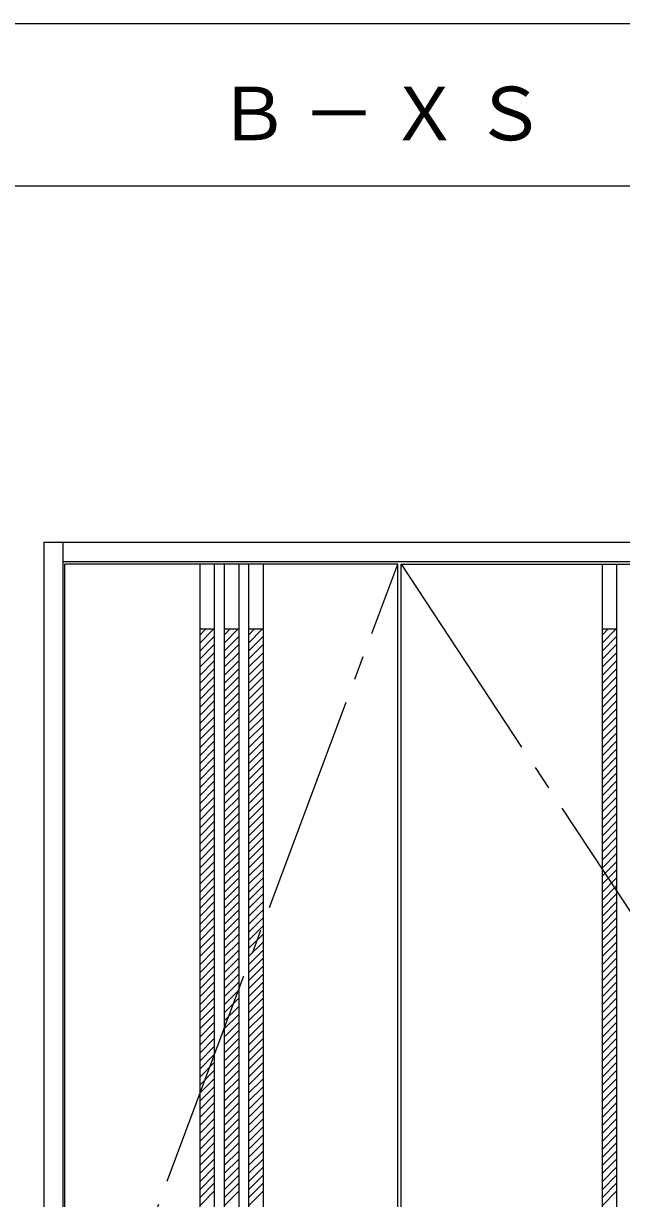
# Model space of a CAD drawing. Units: millimetres, scale not verified. Extents: x -6000 to 5700, y -4307 to 4175.
# Drawn here: x -4815 to -4078, y -1263 to 184 of the extents above; entities that cross this region are included whole.
import ezdxf

# ---------------------------------------------------------------- set-up
doc = ezdxf.new("R2010")
doc.units = ezdxf.units.MM
doc.header["$LTSCALE"] = 30
doc.linetypes.add('CHAIN2', pattern=[12, 9, -1, 1, -1])
doc.linetypes.add('DASHED1', pattern=[1.8, 1.2, -0.6])
for name, color, linetype in [('0-2_扉', 3, 'Continuous'), ('0-4_枠', 3, 'Continuous'), ('0-7', 7, 'CHAIN2'), ('0-A_文字', 7, 'Continuous'), ('0-C_ハッチ', 4, 'DASHED1'), ('F-1_枠', 6, 'Continuous')]:
    doc.layers.add(name, color=color, linetype=linetype)
doc.styles.add('ＭＳ ゴシック', font='')
doc.styles.get('ＭＳ ゴシック').set_extended_font_data('MS Gothic')

msp = doc.modelspace()

# ---------------------------------------------------------------- linework, layer by layer
at = {"layer": '0-2_扉'}
for p, q in [((-4764, -2676.25), (-4764, -481.25)), ((-4354, -481.25), (-4764, -481.25)), ((-4354, -2676.25), (-4354, -481.25)), ((-4350, -2676.25), (-4350, -481.25)), ((-4350, -481.25), (-3627, -481.25))]:
    msp.add_line(p, q, dxfattribs=at)
at = {"layer": '0-4_枠'}
for p, q in [((-4790, -454.25), (-4790, -2701.25)), ((-4790, -454.25), (-3601, -454.25)), ((-4766, -2701.25), (-4766, -454.25)), ((-4766, -478.25), (-3625, -478.25))]:
    msp.add_line(p, q, dxfattribs=at)
at = {"layer": '0-7'}
for p, q in [((-4764, -1578.75), (-4354, -481.25)), ((-4350, -481.25), (-3627, -1578.75))]:
    msp.add_line(p, q, dxfattribs=at)
at = {"layer": '0-C_ハッチ', "color": 3, "linetype": 'Continuous'}
for p, q in [((-4598, -481.25), (-4598, -2676.25)), ((-4580, -481.25), (-4580, -2676.25)), ((-4568, -481.25), (-4568, -2676.25)), ((-4550, -481.25), (-4550, -2676.25)), ((-4538, -481.25), (-4538, -2676.25)), ((-4520, -481.25), (-4520, -2676.25)), ((-4102.5, -481.25), (-4102.5, -2676.25)), ((-4084.5, -481.25), (-4084.5, -2676.25))]:
    msp.add_line(p, q, dxfattribs=at)
at = {"layer": '0-C_ハッチ', "color": 7, "linetype": 'Continuous'}
for p, q in [((-4598, -561.25), (-4580, -561.25)), ((-4568, -561.25), (-4550, -561.25)), ((-4538, -561.25), (-4520, -561.25)), ((-4102.5, -561.25), (-4084.5, -561.25))]:
    msp.add_line(p, q, dxfattribs=at)
at = {"layer": '0-C_ハッチ'}
for p, q in [((-4598, -578.81), (-4580.45, -561.25)), ((-4598, -568.91), (-4590.34, -561.25)), ((-4568, -578.81), (-4550.45, -561.25)), ((-4568, -568.91), (-4560.34, -561.25)), ((-4538, -578.81), (-4520.45, -561.25)), ((-4538, -568.91), (-4530.34, -561.25)), ((-4102.5, -578.81), (-4084.95, -561.25)), ((-4102.5, -568.91), (-4094.84, -561.25)), ((-4598, -588.7), (-4580, -570.7)), ((-4568, -588.7), (-4550, -570.7)), ((-4538, -588.7), (-4520, -570.7)), ((-4102.5, -588.7), (-4084.5, -570.7)), ((-4598, -598.6), (-4580, -580.6)), ((-4598, -608.5), (-4580, -590.5)), ((-4568, -598.6), (-4550, -580.6)), ((-4568, -608.5), (-4550, -590.5)), ((-4538, -598.6), (-4520, -580.6)), ((-4538, -608.5), (-4520, -590.5)), ((-4102.5, -598.6), (-4084.5, -580.6)), ((-4102.5, -608.5), (-4084.5, -590.5)), ((-4598, -618.4), (-4580, -600.4)), ((-4568, -618.4), (-4550, -600.4)), ((-4538, -618.4), (-4520, -600.4)), ((-4102.5, -618.4), (-4084.5, -600.4)), ((-4598, -628.3), (-4580, -610.3)), ((-4598, -638.2), (-4580, -620.2)), ((-4568, -628.3), (-4550, -610.3)), ((-4568, -638.2), (-4550, -620.2)), ((-4538, -628.3), (-4520, -610.3)), ((-4538, -638.2), (-4520, -620.2)), ((-4102.5, -628.3), (-4084.5, -610.3)), ((-4102.5, -638.2), (-4084.5, -620.2)), ((-4598, -648.1), (-4580, -630.1)), ((-4568, -648.1), (-4550, -630.1)), ((-4538, -648.1), (-4520, -630.1)), ((-4102.5, -648.1), (-4084.5, -630.1)), ((-4598, -658), (-4580, -640)), ((-4598, -667.9), (-4580, -649.9)), ((-4568, -658), (-4550, -640)), ((-4568, -667.9), (-4550, -649.9)), ((-4538, -658), (-4520, -640)), ((-4538, -667.9), (-4520, -649.9)), ((-4102.5, -658), (-4084.5, -640)), ((-4102.5, -667.9), (-4084.5, -649.9)), ((-4598, -677.8), (-4580, -659.8)), ((-4568, -677.8), (-4550, -659.8)), ((-4538, -677.8), (-4520, -659.8)), ((-4102.5, -677.8), (-4084.5, -659.8)), ((-4598, -687.7), (-4580, -669.7)), ((-4598, -697.6), (-4580, -679.6)), ((-4568, -687.7), (-4550, -669.7)), ((-4568, -697.6), (-4550, -679.6)), ((-4538, -687.7), (-4520, -669.7)), ((-4538, -697.6), (-4520, -679.6)), ((-4102.5, -687.7), (-4084.5, -669.7)), ((-4102.5, -697.6), (-4084.5, -679.6)), ((-4598, -707.5), (-4580, -689.5)), ((-4568, -707.5), (-4550, -689.5)), ((-4538, -707.5), (-4520, -689.5)), ((-4102.5, -707.5), (-4084.5, -689.5)), ((-4598, -717.4), (-4580, -699.4)), ((-4568, -717.4), (-4550, -699.4)), ((-4538, -717.4), (-4520, -699.4)), ((-4102.5, -717.4), (-4084.5, -699.4)), ((-4598, -727.3), (-4580, -709.3)), ((-4598, -737.2), (-4580, -719.2)), ((-4568, -727.3), (-4550, -709.3)), ((-4568, -737.2), (-4550, -719.2)), ((-4538, -727.3), (-4520, -709.3)), ((-4538, -737.2), (-4520, -719.2)), ((-4102.5, -727.3), (-4084.5, -709.3)), ((-4102.5, -737.2), (-4084.5, -719.2)), ((-4598, -747.1), (-4580, -729.1)), ((-4568, -747.1), (-4550, -729.1)), ((-4538, -747.1), (-4520, -729.1)), ((-4102.5, -747.1), (-4084.5, -729.1)), ((-4598, -757), (-4580, -739)), ((-4598, -766.9), (-4580, -748.9)), ((-4568, -757), (-4550, -739)), ((-4568, -766.9), (-4550, -748.9)), ((-4538, -757), (-4520, -739)), ((-4538, -766.9), (-4520, -748.9)), ((-4102.5, -757), (-4084.5, -739)), ((-4102.5, -766.9), (-4084.5, -748.9)), ((-4598, -776.79), (-4580, -758.79)), ((-4568, -776.79), (-4550, -758.79)), ((-4538, -776.79), (-4520, -758.79)), ((-4102.5, -776.79), (-4084.5, -758.79)), ((-4598, -786.69), (-4580, -768.69)), ((-4598, -796.59), (-4580, -778.59)), ((-4568, -786.69), (-4550, -768.69)), ((-4568, -796.59), (-4550, -778.59)), ((-4538, -786.69), (-4520, -768.69)), ((-4538, -796.59), (-4520, -778.59)), ((-4102.5, -786.69), (-4084.5, -768.69)), ((-4102.5, -796.59), (-4084.5, -778.59)), ((-4598, -806.49), (-4580, -788.49)), ((-4568, -806.49), (-4550, -788.49)), ((-4538, -806.49), (-4520, -788.49)), ((-4102.5, -806.49), (-4084.5, -788.49)), ((-4598, -816.39), (-4580, -798.39)), ((-4598, -826.29), (-4580, -808.29)), ((-4568, -816.39), (-4550, -798.39)), ((-4568, -826.29), (-4550, -808.29)), ((-4538, -816.39), (-4520, -798.39)), ((-4538, -826.29), (-4520, -808.29)), ((-4102.5, -816.39), (-4084.5, -798.39)), ((-4102.5, -826.29), (-4084.5, -808.29)), ((-4598, -836.19), (-4580, -818.19)), ((-4568, -836.19), (-4550, -818.19)), ((-4538, -836.19), (-4520, -818.19)), ((-4102.5, -836.19), (-4084.5, -818.19)), ((-4598, -846.09), (-4580, -828.09)), ((-4598, -855.99), (-4580, -837.99)), ((-4568, -846.09), (-4550, -828.09)), ((-4568, -855.99), (-4550, -837.99)), ((-4538, -846.09), (-4520, -828.09)), ((-4538, -855.99), (-4520, -837.99)), ((-4102.5, -846.09), (-4084.5, -828.09)), ((-4102.5, -855.99), (-4084.5, -837.99)), ((-4598, -865.89), (-4580, -847.89)), ((-4568, -865.89), (-4550, -847.89)), ((-4538, -865.89), (-4520, -847.89)), ((-4102.5, -865.89), (-4084.5, -847.89)), ((-4598, -875.79), (-4580, -857.79)), ((-4598, -885.69), (-4580, -867.69)), ((-4568, -875.79), (-4550, -857.79)), ((-4568, -885.69), (-4550, -867.69)), ((-4538, -875.79), (-4520, -857.79)), ((-4538, -885.69), (-4520, -867.69)), ((-4102.5, -875.79), (-4084.5, -857.79)), ((-4102.5, -885.69), (-4084.5, -867.69)), ((-4598, -895.59), (-4580, -877.59)), ((-4568, -895.59), (-4550, -877.59)), ((-4538, -895.59), (-4520, -877.59)), ((-4102.5, -895.59), (-4084.5, -877.59)), ((-4598, -905.49), (-4580, -887.49)), ((-4568, -905.49), (-4550, -887.49)), ((-4538, -905.49), (-4520, -887.49)), ((-4102.5, -905.49), (-4084.5, -887.49)), ((-4598, -915.39), (-4580, -897.39)), ((-4598, -925.29), (-4580, -907.29)), ((-4568, -915.39), (-4550, -897.39)), ((-4568, -925.29), (-4550, -907.29)), ((-4538, -915.39), (-4520, -897.39)), ((-4538, -925.29), (-4520, -907.29)), ((-4102.5, -915.39), (-4084.5, -897.39)), ((-4102.5, -925.29), (-4084.5, -907.29)), ((-4598, -935.19), (-4580, -917.19)), ((-4568, -935.19), (-4550, -917.19)), ((-4538, -935.19), (-4520, -917.19)), ((-4102.5, -935.19), (-4084.5, -917.19)), ((-4598, -945.09), (-4580, -927.09)), ((-4598, -954.99), (-4580, -936.99)), ((-4568, -945.09), (-4550, -927.09)), ((-4568, -954.99), (-4550, -936.99)), ((-4538, -945.09), (-4520, -927.09)), ((-4538, -954.99), (-4520, -936.99)), ((-4102.5, -945.09), (-4084.5, -927.09)), ((-4102.5, -954.99), (-4084.5, -936.99)), ((-4598, -964.89), (-4580, -946.89)), ((-4568, -964.89), (-4550, -946.89)), ((-4538, -964.89), (-4520, -946.89)), ((-4102.5, -964.89), (-4084.5, -946.89)), ((-4598, -974.78), (-4580, -956.78)), ((-4598, -984.68), (-4580, -966.68)), ((-4568, -974.78), (-4550, -956.78)), ((-4568, -984.68), (-4550, -966.68)), ((-4538, -974.78), (-4520, -956.78)), ((-4538, -984.68), (-4520, -966.68)), ((-4102.5, -974.78), (-4084.5, -956.78)), ((-4102.5, -984.68), (-4084.5, -966.68)), ((-4598, -994.58), (-4580, -976.58)), ((-4568, -994.58), (-4550, -976.58)), ((-4538, -994.58), (-4520, -976.58)), ((-4102.5, -994.58), (-4084.5, -976.58)), ((-4598, -1004.48), (-4580, -986.48)), ((-4598, -1014.38), (-4580, -996.38)), ((-4568, -1004.48), (-4550, -986.48)), ((-4568, -1014.38), (-4550, -996.38)), ((-4538, -1004.48), (-4520, -986.48)), ((-4538, -1014.38), (-4520, -996.38)), ((-4102.5, -1004.48), (-4084.5, -986.48)), ((-4102.5, -1014.38), (-4084.5, -996.38)), ((-4598, -1024.28), (-4580, -1006.28)), ((-4568, -1024.28), (-4550, -1006.28)), ((-4538, -1024.28), (-4520, -1006.28)), ((-4102.5, -1024.28), (-4084.5, -1006.28)), ((-4598, -1034.18), (-4580, -1016.18)), ((-4598, -1044.08), (-4580, -1026.08)), ((-4568, -1034.18), (-4550, -1016.18)), ((-4568, -1044.08), (-4550, -1026.08)), ((-4538, -1034.18), (-4520, -1016.18)), ((-4538, -1044.08), (-4520, -1026.08)), ((-4102.5, -1034.18), (-4084.5, -1016.18)), ((-4102.5, -1044.08), (-4084.5, -1026.08)), ((-4598, -1053.98), (-4580, -1035.98)), ((-4568, -1053.98), (-4550, -1035.98)), ((-4538, -1053.98), (-4520, -1035.98)), ((-4102.5, -1053.98), (-4084.5, -1035.98)), ((-4598, -1063.88), (-4580, -1045.88)), ((-4598, -1073.78), (-4580, -1055.78)), ((-4568, -1063.88), (-4550, -1045.88)), ((-4568, -1073.78), (-4550, -1055.78)), ((-4538, -1063.88), (-4520, -1045.88)), ((-4538, -1073.78), (-4520, -1055.78)), ((-4102.5, -1063.88), (-4084.5, -1045.88)), ((-4102.5, -1073.78), (-4084.5, -1055.78)), ((-4598, -1083.68), (-4580, -1065.68)), ((-4568, -1083.68), (-4550, -1065.68)), ((-4538, -1083.68), (-4520, -1065.68)), ((-4102.5, -1083.68), (-4084.5, -1065.68)), ((-4598, -1093.58), (-4580, -1075.58)), ((-4568, -1093.58), (-4550, -1075.58)), ((-4538, -1093.58), (-4520, -1075.58)), ((-4102.5, -1093.58), (-4084.5, -1075.58)), ((-4598, -1103.48), (-4580, -1085.48)), ((-4598, -1113.38), (-4580, -1095.38)), ((-4568, -1103.48), (-4550, -1085.48)), ((-4568, -1113.38), (-4550, -1095.38)), ((-4538, -1103.48), (-4520, -1085.48)), ((-4538, -1113.38), (-4520, -1095.38)), ((-4102.5, -1103.48), (-4084.5, -1085.48)), ((-4102.5, -1113.38), (-4084.5, -1095.38)), ((-4598, -1123.28), (-4580, -1105.28)), ((-4568, -1123.28), (-4550, -1105.28)), ((-4538, -1123.28), (-4520, -1105.28)), ((-4102.5, -1123.28), (-4084.5, -1105.28)), ((-4598, -1133.18), (-4580, -1115.18)), ((-4598, -1143.08), (-4580, -1125.08)), ((-4568, -1133.18), (-4550, -1115.18)), ((-4568, -1143.08), (-4550, -1125.08)), ((-4538, -1133.18), (-4520, -1115.18)), ((-4538, -1143.08), (-4520, -1125.08)), ((-4102.5, -1133.18), (-4084.5, -1115.18)), ((-4102.5, -1143.08), (-4084.5, -1125.08)), ((-4598, -1152.98), (-4580, -1134.98)), ((-4568, -1152.98), (-4550, -1134.98)), ((-4538, -1152.98), (-4520, -1134.98)), ((-4102.5, -1152.98), (-4084.5, -1134.98)), ((-4598, -1162.88), (-4580, -1144.88)), ((-4598, -1172.77), (-4580, -1154.77)), ((-4568, -1162.88), (-4550, -1144.88)), ((-4568, -1172.77), (-4550, -1154.77)), ((-4538, -1162.88), (-4520, -1144.88)), ((-4538, -1172.77), (-4520, -1154.77)), ((-4102.5, -1162.88), (-4084.5, -1144.88)), ((-4102.5, -1172.77), (-4084.5, -1154.77)), ((-4598, -1182.67), (-4580, -1164.67)), ((-4568, -1182.67), (-4550, -1164.67)), ((-4538, -1182.67), (-4520, -1164.67)), ((-4102.5, -1182.67), (-4084.5, -1164.67)), ((-4598, -1192.57), (-4580, -1174.57)), ((-4598, -1202.47), (-4580, -1184.47)), ((-4568, -1192.57), (-4550, -1174.57)), ((-4568, -1202.47), (-4550, -1184.47)), ((-4538, -1192.57), (-4520, -1174.57)), ((-4538, -1202.47), (-4520, -1184.47)), ((-4102.5, -1192.57), (-4084.5, -1174.57)), ((-4102.5, -1202.47), (-4084.5, -1184.47)), ((-4598, -1212.37), (-4580, -1194.37)), ((-4568, -1212.37), (-4550, -1194.37)), ((-4538, -1212.37), (-4520, -1194.37)), ((-4102.5, -1212.37), (-4084.5, -1194.37)), ((-4598, -1222.27), (-4580, -1204.27)), ((-4598, -1232.17), (-4580, -1214.17)), ((-4568, -1222.27), (-4550, -1204.27)), ((-4568, -1232.17), (-4550, -1214.17)), ((-4538, -1222.27), (-4520, -1204.27)), ((-4538, -1232.17), (-4520, -1214.17)), ((-4102.5, -1222.27), (-4084.5, -1204.27)), ((-4102.5, -1232.17), (-4084.5, -1214.17)), ((-4598, -1242.07), (-4580, -1224.07)), ((-4568, -1242.07), (-4550, -1224.07)), ((-4538, -1242.07), (-4520, -1224.07)), ((-4102.5, -1242.07), (-4084.5, -1224.07)), ((-4598, -1251.97), (-4580, -1233.97)), ((-4598, -1261.87), (-4580, -1243.87)), ((-4568, -1251.97), (-4550, -1233.97)), ((-4568, -1261.87), (-4550, -1243.87)), ((-4538, -1251.97), (-4520, -1233.97)), ((-4538, -1261.87), (-4520, -1243.87)), ((-4102.5, -1251.97), (-4084.5, -1233.97)), ((-4102.5, -1261.87), (-4084.5, -1243.87)), ((-4598, -1271.77), (-4580, -1253.77)), ((-4568, -1271.77), (-4550, -1253.77)), ((-4538, -1271.77), (-4520, -1253.77)), ((-4102.5, -1271.77), (-4084.5, -1253.77))]:
    msp.add_line(p, q, dxfattribs=at)
at = {"layer": 'F-1_枠'}
for p, q in [((-6000, 184.5), (5700, 184.5)), ((-6000, -15.5), (5700, -15.5))]:
    msp.add_line(p, q, dxfattribs=at)

# ---------------------------------------------------------------- texts
at = {"layer": '0-A_文字', "insert": (-4576.7, 39.5), "char_height": 65.98, "attachment_point": 7, "style": 'ＭＳ ゴシック'}
msp.add_mtext('\\T1.17;Ｂ－ＸＳ', dxfattribs=at)

doc.saveas('drawing.dxf')
